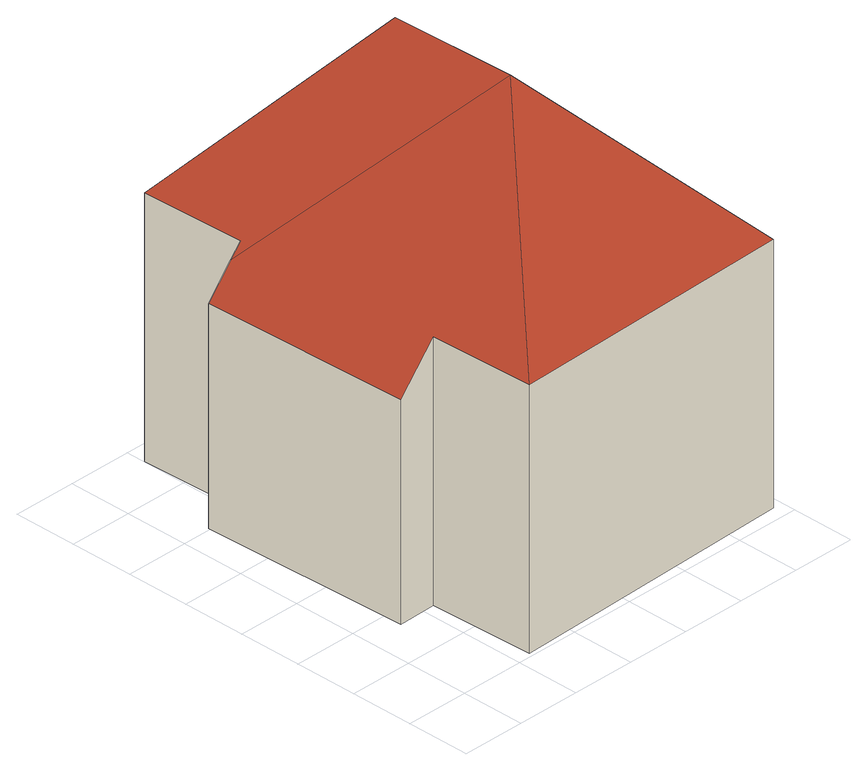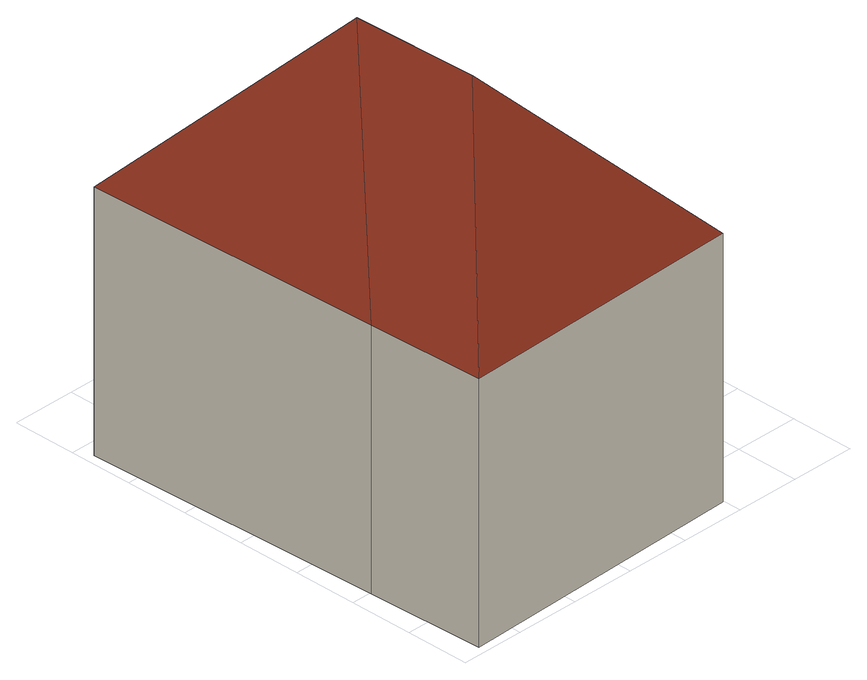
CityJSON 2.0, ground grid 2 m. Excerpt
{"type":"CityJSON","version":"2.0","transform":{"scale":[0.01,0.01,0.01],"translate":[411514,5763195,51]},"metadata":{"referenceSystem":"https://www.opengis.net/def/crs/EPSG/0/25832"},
"CityObjects":{
"building1":{"type":"Building","attributes":{"Gemeindeschluessel":"05515000","Geometrietyp2DReferenz":"3000","function":"31001_1000","roofType":"3200","measuredHeight":13.22},"geometry":[{"type":"Solid","lod":"2","boundaries":[[[[0,1,2,3]],[[4,5,1,0]],[[6,7,5,4]],[[8,9,7,6]],[[10,11,9,8]],[[12,13,11,10]],[[14,15,13,12]],[[16,17,15,14]],[[18,19,17,16]],[[3,2,19,18]],[[18,20,3]],[[4,21,6]],[[16,14,21,20,18]],[[12,10,8,6,21,14]],[[3,20,21,0]],[[0,21,4]],[[1,5,7,9,11,13,15,17,19,2]]]],"semantics":{"surfaces":[{"type":"WallSurface"},{"type":"RoofSurface"},{"type":"GroundSurface"}],"values":[[0,0,0,0,0,0,0,0,0,0,1,1,1,1,1,1,2]]}}]}
},
"vertices":[
[1138,1003,881],[1138,1003,65],[1125,1373,65],[1125,1373,881],[1170,45,881],[1170,45,65],[249,13,881],[249,13,65],[238,345,881],[238,345,65],[117,341,748],[117,341,65],[95,1006,748],[95,1006,65],[178,1009,840],[178,1009,65],[215,1010,881],[215,1010,65],[204,1342,881],[204,1342,65],[680,914,1388],[693,515,1388]
]}
